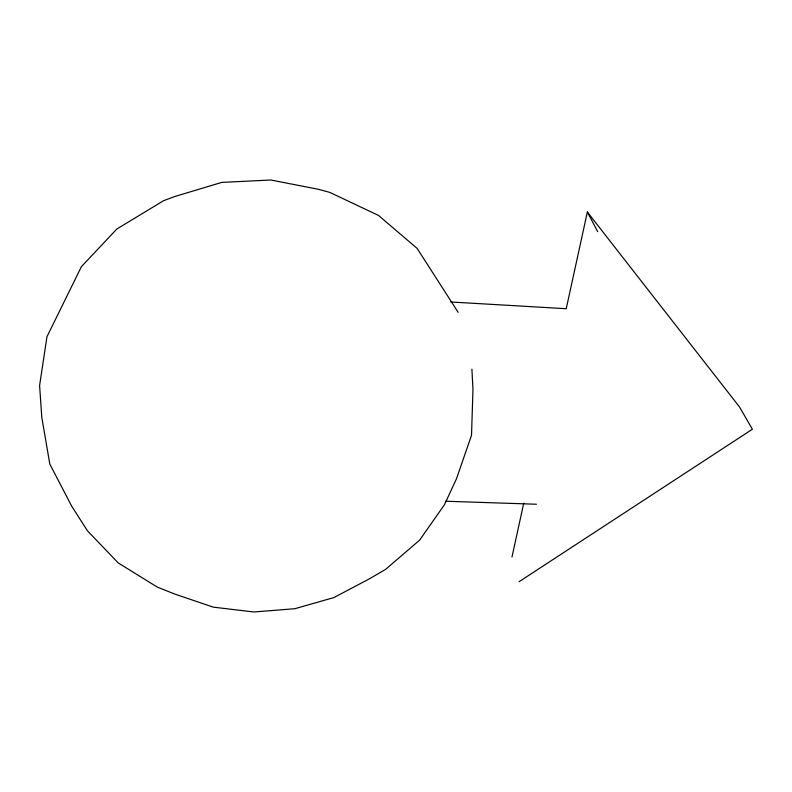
<?xml version="1.0" encoding="UTF-8"?>
<svg xmlns="http://www.w3.org/2000/svg" width="792" height="792" viewBox="0 0 792 792"><rect width="100%" height="100%" fill="white"/><g stroke="black" fill="none" stroke-linecap="round" stroke-linejoin="round"><path stroke-width="1.19" d="M511.978 557.033L523.75 503.177M519.047 581.724L752.4 429.234L739.451 406.89L587.357 212.018L566.231 308.712L450.787 301.99M445.49 501.227L536.451 504.237M458.182 312.375L417.137 248.401L378.507 215.434L329.848 192.406L318.433 189.288L270.874 180.012L221.73 182.407L175.091 196.416L163.548 200.713L116.87 228.987L81.408 266.656L46.966 336.729L39.6 385.526L41.798 417.404L49.807 464.062L71.696 506.177L87.427 530.769L118.226 562.934L157.4 587.159L175.388 594.287L213.286 607.147L253.895 611.988L294.862 608.711L333.907 597.564L368.844 579.13L385.536 569.428L419.661 540.094L444.53 504.593L456.509 478.685L471.527 435.244L472.972 389.387L471.903 369.171M587.357 212.018L597.683 231.65"/></g></svg>
